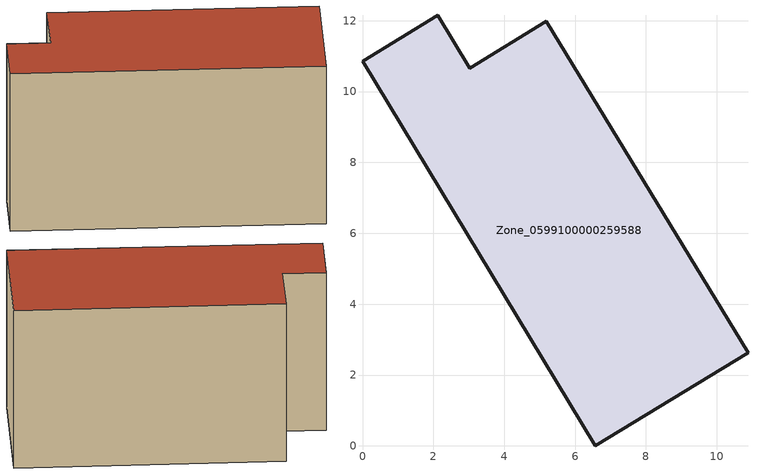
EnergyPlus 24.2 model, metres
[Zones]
Zone_0599100000259588
 floor ground (C_G): 6.57,0 0,10.86 2.12,12.16 3.03,10.65 5.18,11.99 10.88,2.63 z0
 wall outside (C_F): 0,10.86 6.57,0 10.88,2.63 5.18,11.99 3.03,10.65 2.12,12.16 0,10.86 z0:7.2
 roof outside (C_R): 5.18,11.99 3.03,10.65 2.12,12.16 0,10.86 6.57,0 10.88,2.63 z7.2
[BUILDING]
Pand.0599100000259588: North Axis=0; Terrain=City; Loads Convergence Tolerance Value=0.04; Temperature Convergence Tolerance Value=0.4; Solar Distribution=FullExterior; Maximum Number of Warmup Days=25; Minimum Number of Warmup Days=1
[Site:Location]
Rotterdam.The.Hague.AP_ZH_NLD Design_Conditions: Latitude=51.96; Longitude=4.45; Time Zone=1; Elevation=-4.5
[SITE:GROUNDTEMPERATURE:BUILDINGSURFACE]
18, 18, 18, 18, 18, 18, 18, 18, 18, 18, 18, 18
[MATERIAL] Thermal Absorptance=0.9; Solar Absorptance=0.7; Visible Absorptance=0.7
Name | Roughness | Thickness | Conductivity | Density | Specific Heat
G.TC.1992-2005 | MediumSmooth | 0.15 | 0.06 | 540 | 1210
F.TC.1992-2005 | Rough | 0.3 | 0.12 | 1920 | 840
R.TC.1992-2005 | MediumRough | 0.2 | 0.08 | 1500 | 1000
[CONSTRUCTION]
C_G: G.TC.1992-2005
C_F: F.TC.1992-2005
C_R: R.TC.1992-2005
[ZONE]
Zone_0599100000259588: Type=1; Multiplier=1; Ceiling Height=Autocalculate; Volume=Autocalculate; Floor Area=autocalculate; Part of Total Floor Area=Yes
[ZONEINFILTRATION:DESIGNFLOWRATE]
Infil_Zone_0599100000259588: Zone or ZoneList or Space or SpaceList=Zone_0599100000259588; Schedule=AlwaysOn; Design Flow Rate Calculation Method=Flow/Area; Flow Rate per Floor Area=0.0015; Constant Term Coefficient=1; Temperature Term Coefficient=0; Velocity Term Coefficient=0; Velocity Squared Term Coefficient=0
[HVACTEMPLATE:ZONE:IDEALLOADSAIRSYSTEM]
Zone_0599100000259588: Maximum Heating Supply Air Temperature=50; Minimum Cooling Supply Air Temperature=13; Maximum Heating Supply Air Humidity Ratio=0.0156; Minimum Cooling Supply Air Humidity Ratio=0.0077; Heating Limit=NoLimit; Cooling Limit=NoLimit; Dehumidification Control Type=ConstantSensibleHeatRatio; Cooling Sensible Heat Ratio=0.7; Dehumidification Setpoint=60; Humidification Control Type=None; Humidification Setpoint=30; Outdoor Air Method=None; Outdoor Air Flow Rate per Person=0.00944; Outdoor Air Flow Rate per Zone Floor Area=0; Outdoor Air Flow Rate per Zone=0; Demand Controlled Ventilation Type=None; Outdoor Air Economizer Type=NoEconomizer; Heat Recovery Type=None; Sensible Heat Recovery Effectiveness=0.7; Latent Heat Recovery Effectiveness=0.65
[ZONECONTROL:THERMOSTAT]
ThermostatControl_Zone_0599100000259588: Zone or ZoneList=Zone_0599100000259588; Control Type Schedule=DualSetpointControlType; Control 1=Thermostat_Zone_0599100000259588; Temperature Difference Between Cutout And Setpoint=0
[THERMOSTATSETPOINT:DUALSETPOINT]
Thermostat_Zone_0599100000259588: Heating Setpoint Temperature Schedule=HeatingSetpoint_Zone_0599100000259588; Cooling Setpoint Temperature Schedule=CoolingSetpoint_Zone_0599100000259588
[SCHEDULE:COMPACT]
HeatingSetpoint_Zone_0599100000259588: Through: 12/31, For: AllDays, Until: 24:00, 21
CoolingSetpoint_Zone_0599100000259588: Through: 12/31, For: AllDays, Until: 24:00, 24
DualSetpointControlType: Through: 12/31, For: AllDays, Until: 24:00, 4
AlwaysOn: Through: 12/31, For: AllDays, Until: 24:00, 1
